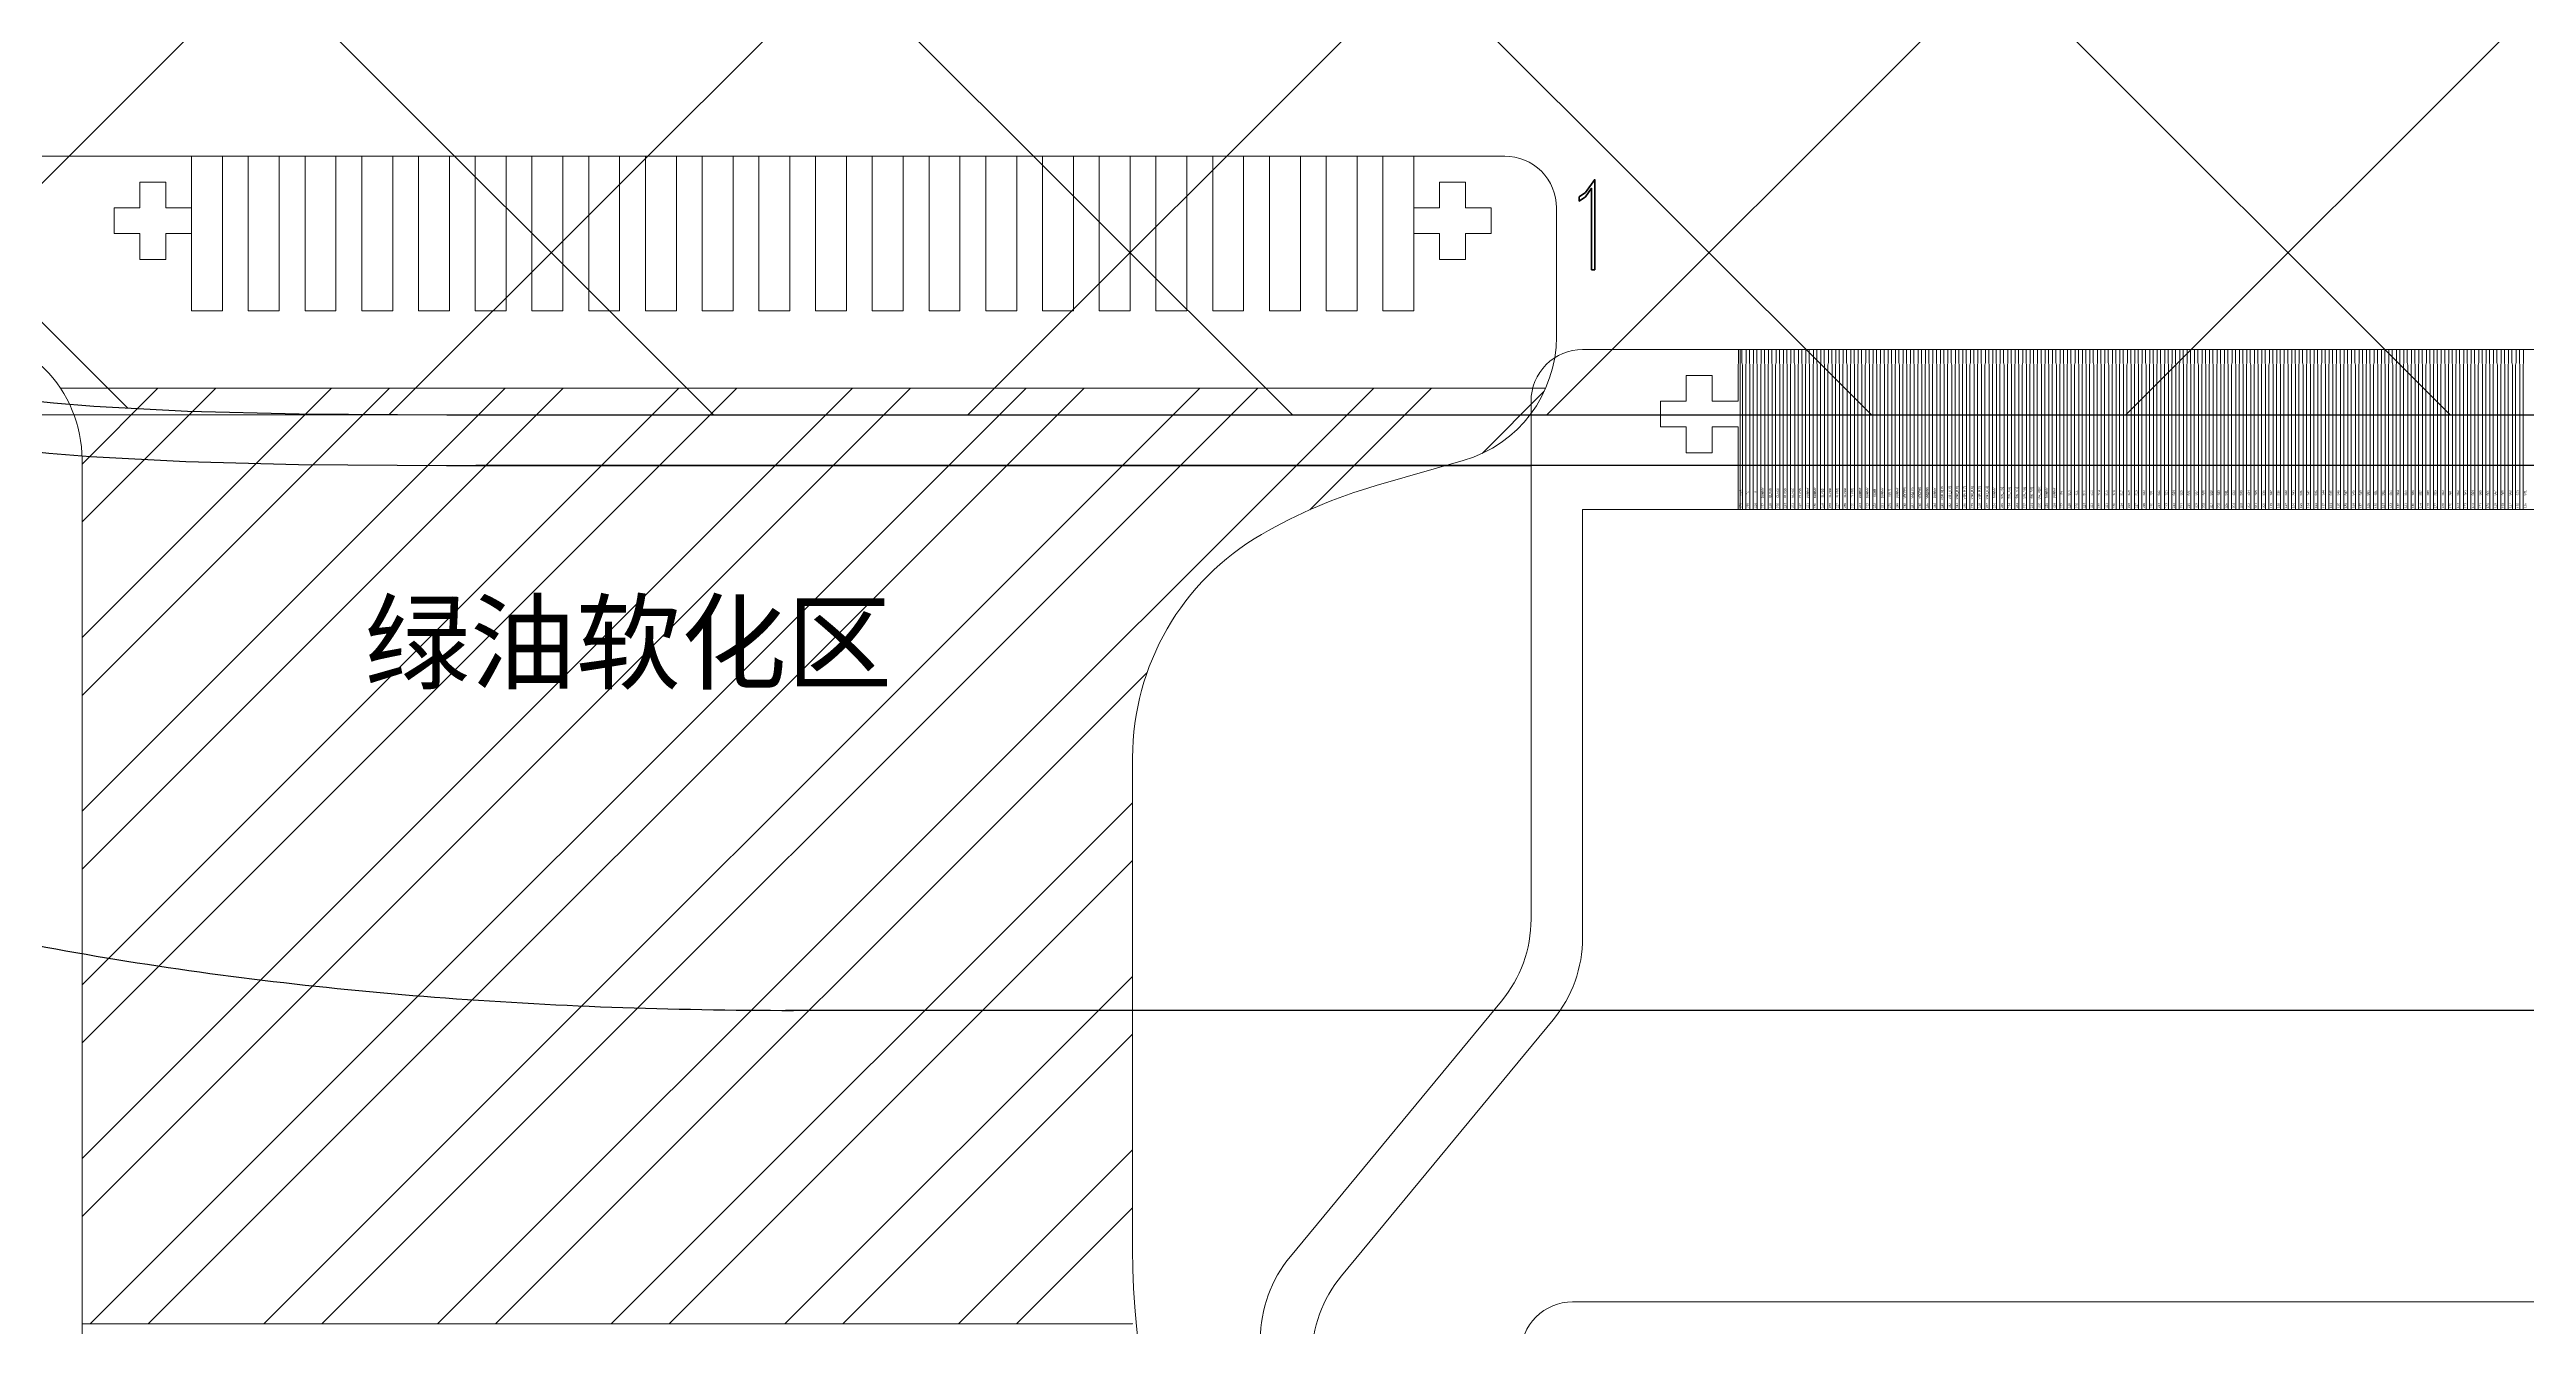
# Model space of a CAD drawing. Header units: millimetres. Extents: x 2674 to 3449, y -296 to 185.
# Drawn here: x 3330.72 to 3340.33, y -167.92 to -162.96 of the extents above; entities that cross this region are included whole.
import ezdxf
from ezdxf.enums import TextEntityAlignment as Align

# ---------------------------------------------------------------- set-up
doc = ezdxf.new("R2010")
doc.units = ezdxf.units.MM
doc.layers.get('0').update_dxf_attribs({"lineweight": 5})
doc.layers.get('Defpoints').update_dxf_attribs({"lineweight": 5})
for name, color, linetype, lineweight in [('COF', 4, 'Continuous', 5), ('DIM', 3, 'Continuous', 5), ('ITO', 2, 'Continuous', 5), ('TAPE', 90, 'Continuous', 5), ('TAPE-Foam', 32, 'Continuous', 5), ('TFPC', 50, 'Continuous', 5), ('图框', 7, 'Continuous', 5)]:
    doc.layers.add(name, color=color, linetype=linetype, lineweight=lineweight)
doc.layers.add('L52', color=5, linetype='Continuous')
doc.layers.add('lens', color=6, linetype='Continuous')
doc.styles.add('MBC_Arial_Font', font='arial.ttf')
doc.styles.add('RD', font='ROMAND.shx', dxfattribs={"width": 0.8})
doc.styles.add('汉字', font='SimSun.ttf')
doc.dimstyles.new('DIM', dxfattribs={"dimtxt": 0.8, "dimasz": 0.8, "dimexe": 0, "dimexo": 0.5, "dimgap": 0.11, "dimtad": 0, "dimzin": 1, "dimdsep": 46, "dimtxsty": 'RD', "dimcen": 0, "dimclrd": 256, "dimclre": 256, "dimclrt": 256, "dimadec": 0, "dimazin": 0, "dimtm": 1e-09, "dimtfac": 1, "dimtofl": 0, "dimtmove": 0, "dimatfit": 3, "dimfxl": 1, "dimlwe": -1, "dimarcsym": 0})

# ---------------------------------------------------------------- blocks, each defined once
blk = doc.blocks.new('*D262')
at = {"layer": 'Defpoints', "color": 0, "lineweight": 5, "transparency": 16777216}
for p in [(3338.4083, -126.7867), (3316.3541, -164.3807), (3337.4991, -164.3807)]:
    blk.add_point(p, dxfattribs=at)
at = {"layer": 'DIM', "lineweight": 5, "transparency": 16777216}
for p, q in [((3337.9083, -126.7867), (3316.3541, -126.7867)), ((3316.3541, -127.5867), (3316.3541, -139.1423)), ((3316.3541, -163.5807), (3316.3541, -152.0251)), ((3336.9991, -164.3807), (3316.3541, -164.3807))]:
    blk.add_line(p, q, dxfattribs=at)
for points in [[(3316.2208, -127.5867), (3316.4875, -127.5867), (3316.3541, -126.7867)], [(3316.2208, -163.5807), (3316.4875, -163.5807), (3316.3541, -164.3807)]]:
    blk.add_solid(points, dxfattribs=at)
at = {"layer": 'DIM', "lineweight": 5, "transparency": 16777216, "insert": (3316.3541, -145.5837), "char_height": 1.2, "attachment_point": 5, "rotation": 90, "style": 'RD'}
blk.add_mtext('37.59±0.3(Foam)', dxfattribs=at)
blk = doc.blocks.new('R178MQM-001-PNL-V01-C')
at = {"layer": 'L52', "color": 7}
blk.add_line((1285.8463, -157.239), (1268.2423, -157.239), dxfattribs=at)
blk.add_lwpolyline([(1263.0408, -155.6033), (1263.2048, -155.7765), (1263.378, -155.9406), (1263.5608, -156.0956), (1263.7529, -156.2414), (1263.9537, -156.3774), (1264.163, -156.5033), (1264.2013, -156.5247), (1264.4199, -156.6382), (1264.6486, -156.7423), (1264.8874, -156.8366), (1265.1363, -156.9208), (1265.3954, -156.9947), (1265.3968, -156.9951), (1265.6661, -157.0584), (1265.9522, -157.1123), (1266.2576, -157.1567), (1266.5854, -157.1913), (1266.7479, -157.2041), (1267.1165, -157.224), (1267.5539, -157.2354), (1268.1286, -157.239), (1268.2423, -157.239), (1272.3338, -157.239)], dxfattribs=at)
blk = doc.blocks.new('R178MQM-001-Foam-V01-C')
at = {"layer": 'TAPE-Foam', "lineweight": 5}
h = blk.add_hatch(dxfattribs=at)
h.set_pattern_fill('ANSI37', color=256, scale=0.5)
h.set_pattern_definition([(45, (-41.6663, 2.3823), (-1.122532, 1.122532), []), (135, (-41.6663, 2.3823), (-1.122532, -1.122532), [])])
h.paths.add_polyline_path([(2157.8789, -110.9013), (2157.8789, -110.7882), (2157.8753, -110.2161), (2157.864, -109.7835), (2157.8444, -109.4201), (2157.832, -109.2627), (2157.7981, -108.9415), (2157.7548, -108.6441), (2157.7025, -108.3665), (2157.6412, -108.1054), (2157.5697, -107.8548), (2157.4886, -107.6152), (2157.398, -107.3858), (2157.2982, -107.1664), (2157.1885, -106.9552), (2157.1701, -106.9224), (2157.0487, -106.7204), (2156.9187, -106.5284), (2156.7795, -106.3451), (2156.6315, -106.1705), (2156.475, -106.0052), (2156.3097, -105.8487), (2156.1352, -105.7007), (2155.9518, -105.5615), (2155.7598, -105.4316), (2155.5579, -105.3101), (2155.525, -105.2917), (2155.3138, -105.182), (2155.0945, -105.0822), (2154.865, -104.9916), (2154.6254, -104.9105), (2154.3748, -104.839), (2154.1137, -104.7777), (2153.8361, -104.7254), (2153.5387, -104.6821), (2153.2175, -104.6482), (2153.0601, -104.6358), (2152.6967, -104.6162), (2152.2641, -104.6049), (2151.692, -104.6013), (2151.5789, -104.6013), (2133.9749, -104.6013), (2133.8619, -104.6013), (2133.2898, -104.6049), (2132.8572, -104.6162), (2132.4937, -104.6358), (2132.3364, -104.6482), (2132.0152, -104.6821), (2131.7178, -104.7254), (2131.4402, -104.7777), (2131.1791, -104.839), (2130.9285, -104.9105), (2130.6889, -104.9916), (2130.4594, -105.0822), (2130.2401, -105.182), (2130.0288, -105.2917), (2129.996, -105.3101), (2129.7941, -105.4316), (2129.6021, -105.5615), (2129.4187, -105.7007), (2129.2442, -105.8487), (2129.0789, -106.0052), (2128.9224, -106.1705), (2128.7744, -106.3451), (2128.6352, -106.5284), (2128.5052, -106.7204), (2128.3837, -106.9224), (2128.3654, -106.9552), (2128.2557, -107.1664), (2128.1559, -107.3858), (2128.0653, -107.6152), (2127.9842, -107.8548), (2127.9127, -108.1054), (2127.8514, -108.3665), (2127.799, -108.6441), (2127.7558, -108.9415), (2127.7218, -109.2627), (2127.7095, -109.4201), (2127.6899, -109.7835), (2127.6786, -110.2161), (2127.675, -110.7882), (2127.6749, -110.9013), (2127.6749, -135.8953), (2127.675, -136.0083), (2127.6786, -136.5805), (2127.6899, -137.013), (2127.7095, -137.3765), (2127.7218, -137.5338), (2127.7558, -137.855), (2127.799, -138.1524), (2127.8514, -138.4301), (2127.9127, -138.6911), (2127.9842, -138.9417), (2128.0653, -139.1814), (2128.1559, -139.4108), (2128.2557, -139.6301), (2128.3654, -139.8414), (2128.3837, -139.8742), (2128.5052, -140.0762), (2128.6352, -140.2681), (2128.7744, -140.4515), (2128.9224, -140.626), (2129.0789, -140.7913), (2129.2442, -140.9478), (2129.4187, -141.0958), (2129.6021, -141.235), (2129.7941, -141.365), (2129.996, -141.4865), (2130.0288, -141.5048), (2130.2401, -141.6145), (2130.4594, -141.7143), (2130.6889, -141.805), (2130.9285, -141.8861), (2131.1791, -141.9575), (2131.4402, -142.0189), (2131.7178, -142.0712), (2132.0152, -142.1144), (2132.3364, -142.1484), (2132.4937, -142.1607), (2132.8572, -142.1803), (2133.2898, -142.1916), (2133.8619, -142.1952), (2133.9749, -142.1953), (2138.0664, -142.1953), (2151.692, -142.1952), (2152.2641, -142.1916), (2152.6967, -142.1803), (2153.0601, -142.1607), (2153.2175, -142.1484), (2153.5387, -142.1144), (2153.8361, -142.0712), (2154.1137, -142.0189), (2154.3748, -141.9575), (2154.6254, -141.8861), (2154.865, -141.805), (2155.0945, -141.7143), (2155.3138, -141.6145), (2155.525, -141.5048), (2155.5579, -141.4865), (2155.7598, -141.365), (2155.9518, -141.235), (2156.1352, -141.0958), (2156.3097, -140.9478), (2156.475, -140.7913), (2156.6315, -140.626), (2156.7795, -140.4515), (2156.9187, -140.2681), (2157.0487, -140.0762), (2157.1701, -139.8742), (2157.1885, -139.8414), (2157.2982, -139.6301), (2157.398, -139.4108), (2157.4886, -139.1814), (2157.5697, -138.9417), (2157.6412, -138.6911), (2157.7025, -138.4301), (2157.7548, -138.1524), (2157.7981, -137.855), (2157.832, -137.5338), (2157.8444, -137.3765), (2157.864, -137.013), (2157.8753, -136.5805), (2157.8789, -136.0083), (2157.8789, -135.8952)])
at = {"layer": 'L52', "color": 0}
blk.add_lwpolyline([(2132.0152, -142.1144), (2132.3364, -142.1484), (2132.4937, -142.1607), (2132.8572, -142.1803), (2133.2898, -142.1916), (2133.8619, -142.1952), (2133.9749, -142.1953), (2138.0664, -142.1953), (2151.692, -142.1952), (2152.2641, -142.1916), (2151.692, -142.1952), (2152.2641, -142.1916), (2152.6967, -142.1803), (2153.0601, -142.1607), (2153.2175, -142.1484)], dxfattribs=at)
blk = doc.blocks.new('R178MQM-CO5300-COF-V01-C')
at = {"layer": 'COF'}
blk.add_lwpolyline([(1566.8033, -159.3671), (1565.9849, -160.3576, 0.175975), (1565.8684, -160.6785), (1565.8684, -165.57, -0.117266), (1565.8149, -165.795), (1565.6194, -166.1827, 0.117266), (1565.5659, -166.4078), (1565.5659, -168.5889, 0.414214), (1565.7659, -168.7889), (1577.4909, -168.7889, 0.414214), (1577.6909, -168.5889), (1577.6909, -166.4077, 0.117288), (1577.6373, -166.1826), (1577.4419, -165.795, -0.117288), (1577.3884, -165.5699), (1577.3884, -160.6785, 0.175975), (1577.2718, -160.3576), (1576.4554, -159.382, -0.175975), (1576.3389, -159.0611), (1576.3389, -157.0389, 0.414214), (1576.1389, -156.8389), (1567.1179, -156.8389, 0.414214), (1566.9179, -157.0389), (1566.9179, -159.0486, -0.174367)], format="xyb", close=True, dxfattribs=at)
at = {"layer": 'COF', "color": 2}
for points in [[(1567.7229, -156.8389), (1567.7229, -156.8889), (1567.7214, -156.8989), (1567.7214, -157.0389), (1567.6199, -157.0389), (1567.6199, -156.9389), (1567.5199, -156.9389), (1567.5199, -157.0389), (1567.4199, -157.0389), (1567.4199, -157.1389), (1567.5199, -157.1389), (1567.5199, -157.2389), (1567.6199, -157.2389), (1567.6199, -157.1389), (1567.7214, -157.1389), (1567.7214, -157.4589)], [(1567.7294, -156.8389), (1567.7294, -157.4589)], [(1567.7374, -157.4589), (1567.7374, -156.8989), (1567.7359, -156.8889), (1567.7359, -156.8389)], [(1567.7519, -156.8389), (1567.7519, -156.8889), (1567.7504, -156.8989), (1567.7504, -157.4589)], [(1567.7664, -157.4589), (1567.7664, -156.8989), (1567.7649, -156.8889), (1567.7649, -156.8389)], [(1567.7809, -156.8389), (1567.7809, -156.8889), (1567.7794, -156.8989), (1567.7794, -157.4589)], [(1567.7954, -157.4589), (1567.7954, -156.8989), (1567.7939, -156.8889), (1567.7939, -156.8389)], [(1567.8099, -156.8389), (1567.8099, -156.8889), (1567.8084, -156.8989), (1567.8084, -157.4589)], [(1567.8244, -157.4589), (1567.8244, -156.8989), (1567.8229, -156.8889), (1567.8229, -156.8389)], [(1567.8374, -157.4589), (1567.8374, -156.8989), (1567.8389, -156.8889), (1567.8389, -156.8389)], [(1567.8519, -156.8389), (1567.8519, -156.8889), (1567.8534, -156.8989), (1567.8534, -157.4589)], [(1567.8664, -157.4589), (1567.8664, -156.8989), (1567.8679, -156.8889), (1567.8679, -156.8389)], [(1567.8809, -156.8389), (1567.8809, -156.8889), (1567.8824, -156.8989), (1567.8824, -157.4589)], [(1567.8954, -157.4589), (1567.8954, -156.8989), (1567.8969, -156.8889), (1567.8969, -156.8389)], [(1567.9099, -156.8389), (1567.9099, -156.8889), (1567.9114, -156.8989), (1567.9114, -157.4589)], [(1567.9244, -157.4589), (1567.9244, -156.8989), (1567.9259, -156.8889), (1567.9259, -156.8389)], [(1567.9389, -156.8389), (1567.9389, -156.8889), (1567.9404, -156.8989), (1567.9404, -157.4589)], [(1567.9534, -157.4589), (1567.9534, -156.8989), (1567.9549, -156.8889), (1567.9549, -156.8389)], [(1567.9679, -156.8389), (1567.9679, -156.8889), (1567.9694, -156.8989), (1567.9694, -157.4589)], [(1567.9838, -156.8389), (1567.9838, -156.8889), (1567.9823, -156.8989), (1567.9823, -157.4589)], [(1567.9983, -157.4589), (1567.9983, -156.8989), (1567.9968, -156.8889), (1567.9968, -156.8389)], [(1568.0128, -156.8389), (1568.0128, -156.8889), (1568.0113, -156.8989), (1568.0113, -157.4589)], [(1568.0273, -157.4589), (1568.0273, -156.8989), (1568.0258, -156.8889), (1568.0258, -156.8389)], [(1568.0403, -157.4589), (1568.0403, -156.8989), (1568.0418, -156.8889), (1568.0418, -156.8389)], [(1568.0548, -156.8389), (1568.0548, -156.8889), (1568.0563, -156.8989), (1568.0563, -157.4589)], [(1568.0693, -157.4589), (1568.0693, -156.8989), (1568.0708, -156.8889), (1568.0708, -156.8389)], [(1568.0838, -156.8389), (1568.0838, -156.8889), (1568.0853, -156.8989), (1568.0853, -157.4589)], [(1568.0983, -157.4589), (1568.0983, -156.8989), (1568.0998, -156.8889), (1568.0998, -156.8389)], [(1568.1128, -156.8389), (1568.1128, -156.8889), (1568.1143, -156.8989), (1568.1143, -157.4589)], [(1568.1273, -157.4589), (1568.1273, -156.8989), (1568.1288, -156.8889), (1568.1288, -156.8389)], [(1568.1418, -156.8389), (1568.1418, -156.8889), (1568.1433, -156.8989), (1568.1433, -157.4589)], [(1568.1563, -157.4589), (1568.1563, -156.8989), (1568.1578, -156.8889), (1568.1578, -156.8389)], [(1568.1708, -156.8389), (1568.1708, -156.8889), (1568.1723, -156.8989), (1568.1723, -157.4589)], [(1568.1868, -156.8389), (1568.1868, -156.8889), (1568.1853, -156.8989), (1568.1853, -157.4589)], [(1568.2013, -157.4589), (1568.2013, -156.8989), (1568.1998, -156.8889), (1568.1998, -156.8389)], [(1568.2157, -156.8389), (1568.2157, -156.8889), (1568.2142, -156.8989), (1568.2142, -157.4589)], [(1568.2302, -157.4589), (1568.2302, -156.8989), (1568.2287, -156.8889), (1568.2287, -156.8389)], [(1568.2432, -157.4589), (1568.2432, -156.8989), (1568.2447, -156.8889), (1568.2447, -156.8389)], [(1568.2577, -156.8389), (1568.2577, -156.8889), (1568.2592, -156.8989), (1568.2592, -157.4589)], [(1568.2737, -156.8389), (1568.2737, -156.8889), (1568.2722, -156.8989), (1568.2722, -157.4589)], [(1568.2882, -157.4589), (1568.2882, -156.8989), (1568.2867, -156.8889), (1568.2867, -156.8389)], [(1568.3027, -156.8389), (1568.3027, -156.8889), (1568.3012, -156.8989), (1568.3012, -157.4589)], [(1568.3172, -157.4589), (1568.3172, -156.8989), (1568.3157, -156.8889), (1568.3157, -156.8389)], [(1568.3317, -156.8389), (1568.3317, -156.8889), (1568.3302, -156.8989), (1568.3302, -157.4589)], [(1568.3462, -157.4589), (1568.3462, -156.8989), (1568.3447, -156.8889), (1568.3447, -156.8389)], [(1568.3592, -157.4589), (1568.3592, -156.8989), (1568.3607, -156.8889), (1568.3607, -156.8389)], [(1568.3737, -156.8389), (1568.3737, -156.8889), (1568.3752, -156.8989), (1568.3752, -157.4589)], [(1568.3882, -157.4589), (1568.3882, -156.8989), (1568.3897, -156.8889), (1568.3897, -156.8389)], [(1568.4027, -156.8389), (1568.4027, -156.8889), (1568.4042, -156.8989), (1568.4042, -157.4589)], [(1568.4187, -156.8389), (1568.4187, -156.8889), (1568.4172, -156.8989), (1568.4172, -157.4589)], [(1568.4332, -157.4589), (1568.4332, -156.8989), (1568.4317, -156.8889), (1568.4317, -156.8389)], [(1568.4477, -156.8389), (1568.4477, -156.8889), (1568.4462, -156.8989), (1568.4462, -157.4589)], [(1568.4622, -157.4589), (1568.4622, -156.8989), (1568.4607, -156.8889), (1568.4607, -156.8389)], [(1568.4766, -156.8389), (1568.4766, -156.8889), (1568.4751, -156.8989), (1568.4751, -157.4589)], [(1568.4911, -157.4589), (1568.4911, -156.8989), (1568.4896, -156.8889), (1568.4896, -156.8389)], [(1568.5056, -156.8389), (1568.5056, -156.8889), (1568.5041, -156.8989), (1568.5041, -157.4589)], [(1568.5201, -157.4589), (1568.5201, -156.8989), (1568.5186, -156.8889), (1568.5186, -156.8389)], [(1568.5346, -156.8389), (1568.5346, -156.8889), (1568.5331, -156.8989), (1568.5331, -157.4589)], [(1568.5491, -157.4589), (1568.5491, -156.8989), (1568.5476, -156.8889), (1568.5476, -156.8389)], [(1568.5636, -156.8389), (1568.5636, -156.8889), (1568.5621, -156.8989), (1568.5621, -157.4589)], [(1568.5781, -157.4589), (1568.5781, -156.8989), (1568.5766, -156.8889), (1568.5766, -156.8389)], [(1568.5926, -156.8389), (1568.5926, -156.8889), (1568.5911, -156.8989), (1568.5911, -157.4589)], [(1568.6071, -157.4589), (1568.6071, -156.8989), (1568.6056, -156.8889), (1568.6056, -156.8389)], [(1568.6216, -156.8389), (1568.6216, -156.8889), (1568.6201, -156.8989), (1568.6201, -157.4589)], [(1568.6361, -157.4589), (1568.6361, -156.8989), (1568.6346, -156.8889), (1568.6346, -156.8389)], [(1568.6506, -156.8389), (1568.6506, -156.8889), (1568.6491, -156.8989), (1568.6491, -157.4589)], [(1568.6651, -157.4589), (1568.6651, -156.8989), (1568.6636, -156.8889), (1568.6636, -156.8389)], [(1568.6796, -156.8389), (1568.6796, -156.8889), (1568.6781, -156.8989), (1568.6781, -157.4589)], [(1568.6941, -157.4589), (1568.6941, -156.8989), (1568.6926, -156.8889), (1568.6926, -156.8389)], [(1568.7086, -156.8389), (1568.7086, -156.8889), (1568.7071, -156.8989), (1568.7071, -157.4589)], [(1568.7231, -157.4589), (1568.7231, -156.8989), (1568.7216, -156.8889), (1568.7216, -156.8389)], [(1568.7375, -156.8389), (1568.7375, -156.8889), (1568.736, -156.8989), (1568.736, -157.4589)], [(1568.752, -157.4589), (1568.752, -156.8989), (1568.7505, -156.8889), (1568.7505, -156.8389)], [(1568.7665, -156.8389), (1568.7665, -156.8889), (1568.765, -156.8989), (1568.765, -157.4589)], [(1568.781, -157.4589), (1568.781, -156.8989), (1568.7795, -156.8889), (1568.7795, -156.8389)], [(1568.7955, -156.8389), (1568.7955, -156.8889), (1568.794, -156.8989), (1568.794, -157.4589)], [(1568.81, -157.4589), (1568.81, -156.8989), (1568.8085, -156.8889), (1568.8085, -156.8389)], [(1568.8245, -156.8389), (1568.8245, -156.8889), (1568.823, -156.8989), (1568.823, -157.4589)], [(1568.839, -157.4589), (1568.839, -156.8989), (1568.8375, -156.8889), (1568.8375, -156.8389)], [(1568.8535, -156.8389), (1568.8535, -156.8889), (1568.852, -156.8989), (1568.852, -157.4589)], [(1568.868, -157.4589), (1568.868, -156.8989), (1568.8665, -156.8889), (1568.8665, -156.8389)], [(1568.8825, -156.8389), (1568.8825, -156.8889), (1568.881, -156.8989), (1568.881, -157.4589)], [(1568.897, -157.4589), (1568.897, -156.8989), (1568.8955, -156.8889), (1568.8955, -156.8389)], [(1568.9115, -156.8389), (1568.9115, -156.8889), (1568.91, -156.8989), (1568.91, -157.4589)], [(1568.926, -157.4589), (1568.926, -156.8989), (1568.9245, -156.8889), (1568.9245, -156.8389)], [(1568.9405, -156.8389), (1568.9405, -156.8889), (1568.939, -156.8989), (1568.939, -157.4589)], [(1568.955, -157.4589), (1568.955, -156.8989), (1568.9535, -156.8889), (1568.9535, -156.8389)], [(1568.9694, -156.8389), (1568.9694, -156.8889), (1568.9679, -156.8989), (1568.9679, -157.4589)], [(1568.9839, -157.4589), (1568.9839, -156.8989), (1568.9824, -156.8889), (1568.9824, -156.8389)], [(1568.9984, -156.8389), (1568.9984, -156.8889), (1568.9969, -156.8989), (1568.9969, -157.4589)], [(1569.0129, -157.4589), (1569.0129, -156.8989), (1569.0114, -156.8889), (1569.0114, -156.8389)], [(1569.0274, -156.8389), (1569.0274, -156.8889), (1569.0259, -156.8989), (1569.0259, -157.4589)], [(1569.0419, -157.4589), (1569.0419, -156.8989), (1569.0404, -156.8889), (1569.0404, -156.8389)], [(1569.0564, -156.8389), (1569.0564, -156.8889), (1569.0549, -156.8989), (1569.0549, -157.4589)], [(1569.0709, -157.4589), (1569.0709, -156.8989), (1569.0694, -156.8889), (1569.0694, -156.8389)], [(1569.0854, -156.8389), (1569.0854, -156.8889), (1569.0839, -156.8989), (1569.0839, -157.4589)], [(1569.0999, -157.4589), (1569.0999, -156.8989), (1569.0984, -156.8889), (1569.0984, -156.8389)], [(1569.1144, -156.8389), (1569.1144, -156.8889), (1569.1129, -156.8989), (1569.1129, -157.4589)], [(1569.1289, -157.4589), (1569.1289, -156.8989), (1569.1274, -156.8889), (1569.1274, -156.8389)], [(1569.1434, -156.8389), (1569.1434, -156.8889), (1569.1419, -156.8989), (1569.1419, -157.4589)], [(1569.1579, -157.4589), (1569.1579, -156.8989), (1569.1564, -156.8889), (1569.1564, -156.8389)], [(1569.1724, -156.8389), (1569.1724, -156.8889), (1569.1709, -156.8989), (1569.1709, -157.4589)], [(1569.1869, -157.4589), (1569.1869, -156.8989), (1569.1854, -156.8889), (1569.1854, -156.8389)], [(1569.2014, -156.8389), (1569.2014, -156.8889), (1569.1999, -156.8989), (1569.1999, -157.4589)], [(1569.2159, -157.4589), (1569.2159, -156.8989), (1569.2144, -156.8889), (1569.2144, -156.8389)], [(1569.2303, -156.8389), (1569.2303, -156.8889), (1569.2288, -156.8989), (1569.2288, -157.4589)], [(1569.2448, -157.4589), (1569.2448, -156.8989), (1569.2433, -156.8889), (1569.2433, -156.8389)], [(1569.2593, -156.8389), (1569.2593, -156.8889), (1569.2578, -156.8989), (1569.2578, -157.4589)], [(1569.2738, -157.4589), (1569.2738, -156.8989), (1569.2723, -156.8889), (1569.2723, -156.8389)], [(1569.2883, -156.8389), (1569.2883, -156.8889), (1569.2868, -156.8989), (1569.2868, -157.4589)], [(1569.3028, -157.4589), (1569.3028, -156.8989), (1569.3013, -156.8889), (1569.3013, -156.8389)], [(1569.3173, -156.8389), (1569.3173, -156.8889), (1569.3158, -156.8989), (1569.3158, -157.4589)], [(1569.3318, -157.4589), (1569.3318, -156.8989), (1569.3303, -156.8889), (1569.3303, -156.8389)], [(1569.3463, -156.8389), (1569.3463, -156.8889), (1569.3448, -156.8989), (1569.3448, -157.4589)], [(1569.3608, -157.4589), (1569.3608, -156.8989), (1569.3593, -156.8889), (1569.3593, -156.8389)], [(1569.3753, -156.8389), (1569.3753, -156.8889), (1569.3738, -156.8989), (1569.3738, -157.4589)], [(1569.3898, -157.4589), (1569.3898, -156.8989), (1569.3883, -156.8889), (1569.3883, -156.8389)], [(1569.4043, -156.8389), (1569.4043, -156.8889), (1569.4028, -156.8989), (1569.4028, -157.4589)], [(1569.4188, -157.4589), (1569.4188, -156.8989), (1569.4173, -156.8889), (1569.4173, -156.8389)], [(1569.4333, -156.8389), (1569.4333, -156.8889), (1569.4318, -156.8989), (1569.4318, -157.4589)], [(1569.4478, -157.4589), (1569.4478, -156.8989), (1569.4463, -156.8889), (1569.4463, -156.8389)], [(1569.4622, -156.8389), (1569.4622, -156.8889), (1569.4607, -156.8989), (1569.4607, -157.4589)], [(1569.4767, -157.4589), (1569.4767, -156.8989), (1569.4752, -156.8889), (1569.4752, -156.8389)], [(1569.4912, -156.8389), (1569.4912, -156.8889), (1569.4897, -156.8989), (1569.4897, -157.4589)], [(1569.5057, -157.4589), (1569.5057, -156.8989), (1569.5042, -156.8889), (1569.5042, -156.8389)], [(1569.5202, -156.8389), (1569.5202, -156.8889), (1569.5187, -156.8989), (1569.5187, -157.4589)], [(1569.5347, -157.4589), (1569.5347, -156.8989), (1569.5332, -156.8889), (1569.5332, -156.8389)], [(1569.5492, -156.8389), (1569.5492, -156.8889), (1569.5477, -156.8989), (1569.5477, -157.4589)], [(1569.5637, -157.4589), (1569.5637, -156.8989), (1569.5622, -156.8889), (1569.5622, -156.8389)], [(1569.5782, -156.8389), (1569.5782, -156.8889), (1569.5767, -156.8989), (1569.5767, -157.4589)], [(1569.5927, -157.4589), (1569.5927, -156.8989), (1569.5912, -156.8889), (1569.5912, -156.8389)], [(1569.6072, -156.8389), (1569.6072, -156.8889), (1569.6057, -156.8989), (1569.6057, -157.4589)], [(1569.6217, -157.4589), (1569.6217, -156.8989), (1569.6202, -156.8889), (1569.6202, -156.8389)], [(1569.6362, -156.8389), (1569.6362, -156.8889), (1569.6347, -156.8989), (1569.6347, -157.4589)], [(1569.6507, -157.4589), (1569.6507, -156.8989), (1569.6492, -156.8889), (1569.6492, -156.8389)], [(1569.6652, -156.8389), (1569.6652, -156.8889), (1569.6637, -156.8989), (1569.6637, -157.4589)], [(1569.6797, -157.4589), (1569.6797, -156.8989), (1569.6782, -156.8889), (1569.6782, -156.8389)], [(1569.6942, -156.8389), (1569.6942, -156.8889), (1569.6927, -156.8989), (1569.6927, -157.4589)], [(1569.7087, -157.4589), (1569.7087, -156.8989), (1569.7072, -156.8889), (1569.7072, -156.8389)], [(1569.7231, -156.8389), (1569.7231, -156.8889), (1569.7216, -156.8989), (1569.7216, -157.4589)], [(1569.7376, -157.4589), (1569.7376, -156.8989), (1569.7361, -156.8889), (1569.7361, -156.8389)], [(1569.7521, -156.8389), (1569.7521, -156.8889), (1569.7506, -156.8989), (1569.7506, -157.4589)], [(1569.7666, -157.4589), (1569.7666, -156.8989), (1569.7651, -156.8889), (1569.7651, -156.8389)], [(1569.7811, -156.8389), (1569.7811, -156.8889), (1569.7796, -156.8989), (1569.7796, -157.4589)], [(1569.7956, -157.4589), (1569.7956, -156.8989), (1569.7941, -156.8889), (1569.7941, -156.8389)], [(1569.8086, -157.4589), (1569.8086, -156.8989), (1569.8101, -156.8889), (1569.8101, -156.8389)], [(1569.8231, -156.8389), (1569.8231, -156.8889), (1569.8246, -156.8989), (1569.8246, -157.4589)], [(1569.8391, -156.8389), (1569.8391, -156.8889), (1569.8376, -156.8989), (1569.8376, -157.4589)], [(1569.8536, -157.4589), (1569.8536, -156.8989), (1569.8521, -156.8889), (1569.8521, -156.8389)], [(1569.8681, -156.8389), (1569.8681, -156.8889), (1569.8666, -156.8989), (1569.8666, -157.4589)], [(1569.8826, -157.4589), (1569.8826, -156.8989), (1569.8811, -156.8889), (1569.8811, -156.8389)], [(1569.8971, -156.8389), (1569.8971, -156.8889), (1569.8956, -156.8989), (1569.8956, -157.4589)], [(1569.9116, -157.4589), (1569.9116, -156.8989), (1569.9101, -156.8889), (1569.9101, -156.8389)], [(1569.9261, -156.8389), (1569.9261, -156.8889), (1569.9246, -156.8989), (1569.9246, -157.4589)], [(1569.9406, -157.4589), (1569.9406, -156.8989), (1569.9391, -156.8889), (1569.9391, -156.8389)], [(1569.9551, -156.8389), (1569.9551, -156.8889), (1569.9536, -156.8989), (1569.9536, -157.4589)], [(1569.9696, -157.4589), (1569.9696, -156.8989), (1569.9681, -156.8889), (1569.9681, -156.8389)], [(1569.9825, -157.4589), (1569.9825, -156.8989), (1569.984, -156.8889), (1569.984, -156.8389)], [(1569.997, -156.8389), (1569.997, -156.8889), (1569.9985, -156.8989), (1569.9985, -157.4589)], [(1570.013, -156.8389), (1570.013, -156.8889), (1570.0115, -156.8989), (1570.0115, -157.4589)], [(1570.0275, -157.4589), (1570.0275, -156.8989), (1570.026, -156.8889), (1570.026, -156.8389)], [(1570.042, -156.8389), (1570.042, -156.8889), (1570.0405, -156.8989), (1570.0405, -157.4589)], [(1570.0565, -157.4589), (1570.0565, -156.8989), (1570.055, -156.8889), (1570.055, -156.8389)], [(1570.071, -156.8389), (1570.071, -156.8889), (1570.0695, -156.8989), (1570.0695, -157.4589)], [(1570.0855, -157.4589), (1570.0855, -156.8989), (1570.084, -156.8889), (1570.084, -156.8389)], [(1570.1, -156.8389), (1570.1, -156.8889), (1570.0985, -156.8989), (1570.0985, -157.4589)], [(1570.1145, -157.4589), (1570.1145, -156.8989), (1570.113, -156.8889), (1570.113, -156.8389)], [(1570.129, -156.8389), (1570.129, -156.8889), (1570.1275, -156.8989), (1570.1275, -157.4589)], [(1570.1435, -157.4589), (1570.1435, -156.8989), (1570.142, -156.8889), (1570.142, -156.8389)], [(1570.158, -156.8389), (1570.158, -156.8889), (1570.1565, -156.8989), (1570.1565, -157.4589)], [(1570.1725, -157.4589), (1570.1725, -156.8989), (1570.171, -156.8889), (1570.171, -156.8389)], [(1570.187, -156.8389), (1570.187, -156.8889), (1570.1855, -156.8989), (1570.1855, -157.4589)], [(1570.2015, -157.4589), (1570.2015, -156.8989), (1570.2, -156.8889), (1570.2, -156.8389)], [(1570.2144, -157.4589), (1570.2144, -156.8989), (1570.2159, -156.8889), (1570.2159, -156.8389)], [(1570.2289, -156.8389), (1570.2289, -156.8889), (1570.2304, -156.8989), (1570.2304, -157.4589)], [(1570.2449, -156.8389), (1570.2449, -156.8889), (1570.2434, -156.8989), (1570.2434, -157.4589)], [(1570.2594, -157.4589), (1570.2594, -156.8989), (1570.2579, -156.8889), (1570.2579, -156.8389)], [(1570.2739, -156.8389), (1570.2739, -156.8889), (1570.2724, -156.8989), (1570.2724, -157.4589)], [(1570.2884, -157.4589), (1570.2884, -156.8989), (1570.2869, -156.8889), (1570.2869, -156.8389)], [(1570.3029, -156.8389), (1570.3029, -156.8889), (1570.3014, -156.8989), (1570.3014, -157.4589)], [(1570.3174, -157.4589), (1570.3174, -156.8989), (1570.3159, -156.8889), (1570.3159, -156.8389)], [(1570.3319, -156.8389), (1570.3319, -156.8889), (1570.3304, -156.8989), (1570.3304, -157.4589)], [(1570.3464, -157.4589), (1570.3464, -156.8989), (1570.3449, -156.8889), (1570.3449, -156.8389)], [(1570.3609, -156.8389), (1570.3609, -156.8889), (1570.3594, -156.8989), (1570.3594, -157.4589)], [(1570.3754, -157.4589), (1570.3754, -156.8989), (1570.3739, -156.8889), (1570.3739, -156.8389)], [(1570.3899, -156.8389), (1570.3899, -156.8889), (1570.3884, -156.8989), (1570.3884, -157.4589)], [(1570.4044, -157.4589), (1570.4044, -156.8989), (1570.4029, -156.8889), (1570.4029, -156.8389)], [(1570.4189, -156.8389), (1570.4189, -156.8889), (1570.4174, -156.8989), (1570.4174, -157.4589)], [(1570.4334, -157.4589), (1570.4334, -156.8989), (1570.4319, -156.8889), (1570.4319, -156.8389)], [(1570.4479, -156.8389), (1570.4479, -156.8889), (1570.4464, -156.8989), (1570.4464, -157.4589)], [(1570.4624, -157.4589), (1570.4624, -156.8989), (1570.4609, -156.8889), (1570.4609, -156.8389)], [(1570.4768, -156.8389), (1570.4768, -156.8889), (1570.4753, -156.8989), (1570.4753, -157.4589)], [(1570.4913, -157.4589), (1570.4913, -156.8989), (1570.4898, -156.8889), (1570.4898, -156.8389)], [(1570.5058, -156.8389), (1570.5058, -156.8889), (1570.5043, -156.8989), (1570.5043, -157.4589)], [(1570.5203, -157.4589), (1570.5203, -156.8989), (1570.5188, -156.8889), (1570.5188, -156.8389)], [(1570.5348, -156.8389), (1570.5348, -156.8889), (1570.5333, -156.8989), (1570.5333, -157.4589)], [(1570.5493, -157.4589), (1570.5493, -156.8989), (1570.5478, -156.8889), (1570.5478, -156.8389)], [(1570.5638, -156.8389), (1570.5638, -156.8889), (1570.5623, -156.8989), (1570.5623, -157.4589)], [(1570.5783, -157.4589), (1570.5783, -156.8989), (1570.5768, -156.8889), (1570.5768, -156.8389)], [(1570.5928, -156.8389), (1570.5928, -156.8889), (1570.5913, -156.8989), (1570.5913, -157.4589)], [(1570.6073, -157.4589), (1570.6073, -156.8989), (1570.6058, -156.8889), (1570.6058, -156.8389)], [(1570.6218, -156.8389), (1570.6218, -156.8889), (1570.6203, -156.8989), (1570.6203, -157.4589)], [(1570.6363, -157.4589), (1570.6363, -156.8989), (1570.6348, -156.8889), (1570.6348, -156.8389)], [(1570.6508, -156.8389), (1570.6508, -156.8889), (1570.6493, -156.8989), (1570.6493, -157.4589)], [(1570.6653, -157.4589), (1570.6653, -156.8989), (1570.6638, -156.8889), (1570.6638, -156.8389)], [(1570.6798, -156.8389), (1570.6798, -156.8889), (1570.6783, -156.8989), (1570.6783, -157.4589)], [(1570.6943, -157.4589), (1570.6943, -156.8989), (1570.6928, -156.8889), (1570.6928, -156.8389)], [(1570.7088, -156.8389), (1570.7088, -156.8889), (1570.7073, -156.8989), (1570.7073, -157.4589)], [(1570.7233, -157.4589), (1570.7233, -156.8989), (1570.7218, -156.8889), (1570.7218, -156.8389)], [(1570.7377, -156.8389), (1570.7377, -156.8889), (1570.7362, -156.8989), (1570.7362, -157.4589)], [(1570.7522, -157.4589), (1570.7522, -156.8989), (1570.7507, -156.8889), (1570.7507, -156.8389)], [(1570.7667, -156.8389), (1570.7667, -156.8889), (1570.7652, -156.8989), (1570.7652, -157.4589)]]:
    blk.add_lwpolyline(points, dxfattribs=at)
at = {"layer": 'COF', "color": 6}
blk.add_lwpolyline([(1565.7659, -166.4554, -0.117266), (1565.8194, -166.2303), (1566.0149, -165.8426, 0.117266), (1566.0684, -165.6175), (1566.0684, -160.7505, -0.174367), (1566.1829, -160.432), (1567.0033, -159.439, 0.174367), (1567.1179, -159.1205), (1567.1179, -157.4589), (1576.1389, -157.4589), (1576.1389, -159.1337, 0.175975), (1576.2554, -159.4546), (1577.0718, -160.4303, -0.175975), (1577.1884, -160.7511), (1577.1884, -165.6175, 0.117288), (1577.2419, -165.8426), (1577.4373, -166.2302, -0.117288), (1577.4909, -166.4553), (1577.4909, -166.5889), (1565.7659, -166.5889)], format="xyb", close=True, dxfattribs=at)
at = {"layer": 'COF', "color": 114, "lineweight": 0}
blk.add_lwpolyline([(1576.1784, -164.6038, 0.414214), (1576.3784, -164.4038), (1576.3784, -160.7338, 0.414214), (1576.1784, -160.5338), (1567.0784, -160.5338, 0.414214), (1566.8784, -160.7338), (1566.8784, -164.4038, 0.414214), (1567.0784, -164.6038)], format="xyb", close=True, dxfattribs=at)
at = {"layer": 'COF', "color": 2, "style": 'MBC_Arial_Font'}
for s, p in [('mark', (1567.7293, -157.3949)), ('T4', (1567.7583, -157.3949)), ('T3', (1567.7873, -157.3949)), ('DUMMY', (1567.8162, -157.3949)), ('ELVSS', (1567.8452, -157.3949)), ('ELVSS', (1567.8742, -157.3949)), ('ELVSS', (1567.9032, -157.3949)), ('ELVSS', (1567.9322, -157.3949)), ('ELVSS', (1567.9612, -157.3949)), ('DUMMY', (1567.9902, -157.3949)), ('DUMMY', (1568.0192, -157.3949)), ('ELVDD', (1568.0482, -157.3949)), ('ELVDD', (1568.0771, -157.3949)), ('ELVDD', (1568.1061, -157.3949)), ('ELVDD', (1568.1351, -157.3949)), ('ELVDD', (1568.1641, -157.3949)), ('DUMMY', (1568.1931, -157.3949)), ('DUMMY', (1568.2221, -157.3949)), ('VGHR', (1568.2511, -157.3949)), ('DUMMY', (1568.2801, -157.3949)), ('VGLR', (1568.309, -157.3949)), ('DUMMY', (1568.338, -157.3949)), ('VREFP5', (1568.367, -157.3949)), ('VREFP5', (1568.396, -157.3949)), ('VREFN5', (1568.425, -157.3949)), ('VREFN5', (1568.454, -157.3949)), ('DUMMY', (1568.483, -157.3949)), ('VSR_R[10]', (1568.512, -157.3949)), ('VSR_R[9]', (1568.541, -157.3949)), ('VSR_R[8]', (1568.5699, -157.3949)), ('VSR_R[7]', (1568.5989, -157.3949)), ('VSR_R[6]', (1568.6279, -157.3949)), ('VSR_R[5]', (1568.6569, -157.3949)), ('VSR_R[4]', (1568.6859, -157.3949)), ('DUMMY', (1568.7149, -157.3949)), ('SW_R[5]', (1568.7439, -157.3949)), ('SW_R[6]', (1568.7729, -157.3949)), ('SW_R[7]', (1568.8019, -157.3949)), ('SW_R[8]', (1568.8308, -157.3949)), ('SW_R[9]', (1568.8598, -157.3949)), ('SW_R[10]', (1568.8888, -157.3949)), ('DUMMY', (1568.9178, -157.3949)), ('DUMMY', (1568.9468, -157.3949)), ('S9', (1568.9758, -157.3949)), ('S10', (1569.0048, -157.3949)), ('S11', (1569.0338, -157.3949)), ('S12', (1569.0627, -157.3949)), ('S13', (1569.0917, -157.3949)), ('S14', (1569.1207, -157.3949)), ('S15', (1569.1497, -157.3949)), ('S16', (1569.1787, -157.3949)), ('S17', (1569.2077, -157.3949)), ('S18', (1569.2367, -157.3949)), ('S19', (1569.2657, -157.3949)), ('S20', (1569.2947, -157.3949)), ('S21', (1569.3236, -157.3949)), ('S22', (1569.3526, -157.3949)), ('S23', (1569.3816, -157.3949)), ('S24', (1569.4106, -157.3949)), ('S25', (1569.4396, -157.3949)), ('S26', (1569.4686, -157.3949)), ('S27', (1569.4976, -157.3949)), ('S28', (1569.5266, -157.3949)), ('S29', (1569.5555, -157.3949)), ('S30', (1569.5845, -157.3949)), ('S31', (1569.6135, -157.3949)), ('S32', (1569.6425, -157.3949)), ('S33', (1569.6715, -157.3949)), ('S34', (1569.7005, -157.3949)), ('S35', (1569.7295, -157.3949)), ('S36', (1569.7585, -157.3949)), ('S37', (1569.7875, -157.3949)), ('S38', (1569.8164, -157.3949)), ('S39', (1569.8454, -157.3949)), ('S40', (1569.8744, -157.3949)), ('S41', (1569.9034, -157.3949)), ('S42', (1569.9324, -157.3949)), ('S43', (1569.9614, -157.3949)), ('S44', (1569.9904, -157.3949)), ('S45', (1570.0194, -157.3949)), ('S46', (1570.0484, -157.3949)), ('S47', (1570.0773, -157.3949)), ('S48', (1570.1063, -157.3949)), ('S49', (1570.1353, -157.3949)), ('S50', (1570.1643, -157.3949)), ('S51', (1570.1933, -157.3949)), ('S52', (1570.2223, -157.3949)), ('S53', (1570.2513, -157.3949)), ('S54', (1570.2803, -157.3949)), ('S55', (1570.3092, -157.3949)), ('S56', (1570.3382, -157.3949)), ('S57', (1570.3672, -157.3949)), ('S58', (1570.3962, -157.3949)), ('S59', (1570.4252, -157.3949)), ('S60', (1570.4542, -157.3949)), ('S61', (1570.4832, -157.3949)), ('S62', (1570.5122, -157.3949)), ('S63', (1570.5412, -157.3949)), ('S64', (1570.5701, -157.3949)), ('S65', (1570.5991, -157.3949)), ('S66', (1570.6281, -157.3949)), ('S67', (1570.6571, -157.3949)), ('S68', (1570.6861, -157.3949)), ('S69', (1570.7151, -157.3949)), ('S70', (1570.7441, -157.3949)), ('S71', (1570.7731, -157.3949))]:
    blk.add_text(s, height=0.008, rotation=90, dxfattribs=at).set_placement(p, align=Align.MIDDLE_CENTER)
for s, p in [('270', (1567.7294, -157.4346)), ('269', (1567.7584, -157.4346)), ('268', (1567.7874, -157.4346)), ('267', (1567.8164, -157.4346)), ('266', (1567.8454, -157.4346)), ('265', (1567.8744, -157.4346)), ('264', (1567.9034, -157.4346)), ('263', (1567.9324, -157.4346)), ('262', (1567.9614, -157.4346)), ('261', (1567.9903, -157.4346)), ('260', (1568.0193, -157.4346)), ('259', (1568.0483, -157.4346)), ('258', (1568.0773, -157.4346)), ('257', (1568.1063, -157.4346)), ('256', (1568.1353, -157.4346)), ('255', (1568.1643, -157.4346)), ('254', (1568.1933, -157.4346)), ('253', (1568.2222, -157.4346)), ('252', (1568.2512, -157.4346)), ('251', (1568.2802, -157.4346)), ('250', (1568.3092, -157.4346)), ('249', (1568.3382, -157.4346)), ('248', (1568.3672, -157.4346)), ('247', (1568.3962, -157.4346)), ('246', (1568.4252, -157.4346)), ('245', (1568.4542, -157.4346)), ('244', (1568.4831, -157.4346)), ('243', (1568.5121, -157.4346)), ('242', (1568.5411, -157.4346)), ('241', (1568.5701, -157.4346)), ('240', (1568.5991, -157.4346)), ('239', (1568.6281, -157.4346)), ('238', (1568.6571, -157.4346)), ('237', (1568.6861, -157.4346)), ('236', (1568.7151, -157.4346)), ('235', (1568.744, -157.4346)), ('234', (1568.773, -157.4346)), ('233', (1568.802, -157.4346)), ('232', (1568.831, -157.4346)), ('231', (1568.86, -157.4346)), ('230', (1568.889, -157.4346)), ('229', (1568.918, -157.4346)), ('228', (1568.947, -157.4346)), ('227', (1568.9759, -157.4346)), ('226', (1569.0049, -157.4346)), ('225', (1569.0339, -157.4346)), ('224', (1569.0629, -157.4346)), ('223', (1569.0919, -157.4346)), ('222', (1569.1209, -157.4346)), ('221', (1569.1499, -157.4346)), ('220', (1569.1789, -157.4346)), ('219', (1569.2079, -157.4346)), ('218', (1569.2368, -157.4346)), ('217', (1569.2658, -157.4346)), ('216', (1569.2948, -157.4346)), ('215', (1569.3238, -157.4346)), ('214', (1569.3528, -157.4346)), ('213', (1569.3818, -157.4346)), ('212', (1569.4108, -157.4346)), ('211', (1569.4398, -157.4346)), ('210', (1569.4687, -157.4346)), ('209', (1569.4977, -157.4346)), ('208', (1569.5267, -157.4346)), ('207', (1569.5557, -157.4346)), ('206', (1569.5847, -157.4346)), ('205', (1569.6137, -157.4346)), ('204', (1569.6427, -157.4346)), ('203', (1569.6717, -157.4346)), ('202', (1569.7007, -157.4346)), ('201', (1569.7296, -157.4346)), ('200', (1569.7586, -157.4346)), ('199', (1569.7876, -157.4346)), ('198', (1569.8166, -157.4346)), ('197', (1569.8456, -157.4346)), ('196', (1569.8746, -157.4346)), ('195', (1569.9036, -157.4346)), ('194', (1569.9326, -157.4346)), ('193', (1569.9616, -157.4346)), ('192', (1569.9905, -157.4346)), ('191', (1570.0195, -157.4346)), ('190', (1570.0485, -157.4346)), ('189', (1570.0775, -157.4346)), ('188', (1570.1065, -157.4346)), ('187', (1570.1355, -157.4346)), ('186', (1570.1645, -157.4346)), ('185', (1570.1935, -157.4346)), ('184', (1570.2224, -157.4346)), ('183', (1570.2514, -157.4346)), ('182', (1570.2804, -157.4346)), ('181', (1570.3094, -157.4346)), ('180', (1570.3384, -157.4346)), ('179', (1570.3674, -157.4346)), ('178', (1570.3964, -157.4346)), ('177', (1570.4254, -157.4346)), ('176', (1570.4544, -157.4346)), ('175', (1570.4833, -157.4346)), ('174', (1570.5123, -157.4346)), ('173', (1570.5413, -157.4346)), ('172', (1570.5703, -157.4346)), ('171', (1570.5993, -157.4346)), ('170', (1570.6283, -157.4346)), ('169', (1570.6573, -157.4346)), ('168', (1570.6863, -157.4346)), ('167', (1570.7153, -157.4346)), ('166', (1570.7442, -157.4346)), ('165', (1570.7732, -157.4346))]:
    blk.add_text(s, height=0.008, rotation=90, dxfattribs=at).set_placement(p, align=Align.MIDDLE_RIGHT)
blk = doc.blocks.new('R178MQK-026-TFPC-V01-C')
at = {"lineweight": 5}
h = blk.add_hatch(dxfattribs=at)
h.set_pattern_fill('ANSI32', color=3, scale=0.05)
h.set_pattern_definition([(45, (74.6138, 9e-14), (-0.336759605, 0.336759605), []), (45, (74.8383, 9e-14), (-0.336759605, 0.336759605), [])])
h.paths.add_polyline_path([(2750.8295, -164.5543, 0.147979), (2750.7456, -164.2771), (2756.5055, -164.2771, -0.223132), (2756.186, -164.5575), (2755.8486, -164.655, 0.060661), (2755.4037, -164.8443, 0.267949), (2754.9037, -165.7104), (2754.9037, -167.9074), (2750.829, -167.9074, 0.007645), (2750.8295, -167.8768)])
h.paths.add_polyline_path([(2753.7834, -165.6663), (2752.2976, -165.6663), (2752.2976, -165.0705), (2753.7834, -165.0705)], flags=24)
at = {"color": 0}
for p, q in [((2751.9142, -163.3771), (2752.0342, -163.3771)), ((2752.0342, -163.3771), (2752.0342, -163.9771)), ((2752.1342, -163.3771), (2752.2542, -163.3771)), ((2752.1342, -163.9771), (2752.1342, -163.3771)), ((2752.2542, -163.3771), (2752.2542, -163.9771)), ((2752.3542, -163.3771), (2752.4742, -163.3771)), ((2752.3542, -163.9771), (2752.3542, -163.3771)), ((2752.4742, -163.3771), (2752.4742, -163.9771)), ((2752.5742, -163.3771), (2752.6942, -163.3771)), ((2752.5742, -163.9771), (2752.5742, -163.3771)), ((2752.6942, -163.3771), (2752.6942, -163.9771)), ((2752.7942, -163.3771), (2752.9142, -163.3771)), ((2752.7942, -163.9771), (2752.7942, -163.3771)), ((2752.9142, -163.3771), (2752.9142, -163.9771)), ((2753.0142, -163.3771), (2753.1342, -163.3771)), ((2753.0142, -163.9771), (2753.0142, -163.3771)), ((2753.1342, -163.3771), (2753.1342, -163.9771)), ((2753.2342, -163.3771), (2753.3542, -163.3771)), ((2753.2342, -163.9771), (2753.2342, -163.3771)), ((2753.3542, -163.3771), (2753.3542, -163.9771)), ((2753.4542, -163.3771), (2753.5742, -163.3771)), ((2753.4542, -163.9771), (2753.4542, -163.3771)), ((2753.5742, -163.3771), (2753.5742, -163.9771)), ((2752.0342, -163.9771), (2751.9142, -163.9771)), ((2752.2542, -163.9771), (2752.1342, -163.9771)), ((2752.4742, -163.9771), (2752.3542, -163.9771)), ((2752.6942, -163.9771), (2752.5742, -163.9771)), ((2752.9142, -163.9771), (2752.7942, -163.9771)), ((2753.1342, -163.9771), (2753.0142, -163.9771)), ((2753.3542, -163.9771), (2753.2342, -163.9771)), ((2753.5742, -163.9771), (2753.4542, -163.9771))]:
    blk.add_line(p, q, dxfattribs=at)
at = {"color": 3, "lineweight": 5}
for p, q in [((2750.7456, -164.2771), (2756.5025, -164.2771)), ((2754.9037, -167.9074), (2750.829, -167.9074))]:
    blk.add_line(p, q, dxfattribs=at)
at = {"color": 0}
for points in [[(2751.3742, -163.3771), (2751.3742, -163.9771), (2751.2542, -163.9771), (2751.2542, -163.3771)], [(2751.5942, -163.3771), (2751.5942, -163.9771), (2751.4742, -163.9771), (2751.4742, -163.3771)], [(2751.8142, -163.3771), (2751.8142, -163.9771), (2751.6942, -163.9771), (2751.6942, -163.3771)], [(2753.6742, -163.3771), (2753.7942, -163.3771), (2753.7942, -163.9771), (2753.6742, -163.9771)], [(2753.8942, -163.3771), (2754.0142, -163.3771), (2754.0142, -163.9771), (2753.8942, -163.9771)], [(2754.1142, -163.3771), (2754.2342, -163.3771), (2754.2342, -163.9771), (2754.1142, -163.9771)], [(2754.3342, -163.3771), (2754.4542, -163.3771), (2754.4542, -163.9771), (2754.3342, -163.9771)], [(2754.5542, -163.3771), (2754.6742, -163.3771), (2754.6742, -163.9771), (2754.5542, -163.9771)], [(2754.7742, -163.3771), (2754.8942, -163.3771), (2754.8942, -163.9771), (2754.7742, -163.9771)], [(2754.9942, -163.3771), (2755.1142, -163.3771), (2755.1142, -163.9771), (2754.9942, -163.9771)], [(2755.2142, -163.3771), (2755.3342, -163.3771), (2755.3342, -163.9771), (2755.2142, -163.9771)], [(2755.4342, -163.3771), (2755.5542, -163.3771), (2755.5542, -163.9771), (2755.4342, -163.9771)], [(2755.6542, -163.3771), (2755.7742, -163.3771), (2755.7742, -163.9771), (2755.6542, -163.9771)], [(2755.8742, -163.3771), (2755.9942, -163.3771), (2755.9942, -163.9771), (2755.8742, -163.9771)]]:
    blk.add_lwpolyline(points, close=True, dxfattribs=at)
for points in [[(2751.9142, -163.9771), (2751.9142, -163.3771)], [(2751.2542, -163.5772), (2751.2542, -163.6772), (2751.2542, -163.5772), (2751.1542, -163.5772), (2751.1542, -163.4772), (2751.0542, -163.4772), (2751.0542, -163.5772), (2750.9542, -163.5772), (2750.9542, -163.6772), (2751.0542, -163.6772), (2751.0542, -163.7772), (2751.1542, -163.7772), (2751.1542, -163.6772), (2751.2542, -163.6772)], [(2755.9942, -163.5772), (2756.0942, -163.5772), (2756.0942, -163.4772), (2756.1942, -163.4772), (2756.1942, -163.5772), (2756.2942, -163.5772), (2756.2942, -163.6772), (2756.1942, -163.6772), (2756.1942, -163.7772), (2756.0942, -163.7772), (2756.0942, -163.6772), (2755.9942, -163.6772)]]:
    blk.add_lwpolyline(points, dxfattribs=at)
at = {"layer": 'TFPC'}
for points in [[(2749.6072, -163.3771), (2756.3472, -163.3771, -0.414214), (2756.5472, -163.5771), (2756.5472, -164.0772, -0.334039), (2756.186, -164.5575), (2755.8486, -164.655, 0.060661), (2755.4037, -164.8443, 0.267949), (2754.9037, -165.7104), (2754.9037, -167.6199, 0.414214), (2757.9037, -170.6199), (2761.6592, -170.6199, 0.414214), (2762.1592, -170.1199), (2762.1592, -168.6199, -0.414214), (2762.6592, -168.1199), (2767.6592, -168.1199, -0.414214), (2768.1592, -168.6199), (2768.1592, -183.3999, -0.414214)], [(2762.1592, -183.3999), (2762.1592, -174.6199, 0.414214), (2761.1592, -173.6199), (2756.3534, -173.6199, -0.208272), (2751.961, -171.7074, -0.18959), (2751.1572, -169.6637), (2751.1572, -169.145, 0.146182), (2750.9933, -168.5965, -0.146182), (2750.8295, -168.0479), (2750.8295, -164.5543, 0.414214), (2750.3295, -164.0543)]]:
    blk.add_lwpolyline(points, format="xyb", dxfattribs=at)
at = {"color": 3, "lineweight": 5, "insert": (2753.9712, -165.1137), "char_height": 0.3, "width": 4.488882, "attachment_point": 3, "style": '汉字'}
blk.add_mtext('{\\fMicrosoft YaHei|b0|i0|c134|p34;绿油软化区}', dxfattribs=at)
at = {"layer": 'TFPC', "color": 6, "lineweight": 5, "style": 'RD', "width": 0.8}
blk.add_text('1', height=0.35, dxfattribs=at).set_placement((2756.5636, -163.8178))
blk = doc.blocks.new('R178MQK-026-P61-CVL-V01-C')
at = {"layer": 'lens'}
blk.add_line((3126.7353, -179.3355), (3111.6353, -179.3355), dxfattribs=at)
blk.add_open_spline([(3102.1281, -169.8983), (3102.1281, -170.1868), (3102.1408, -170.726), (3102.1876, -171.4238), (3102.2558, -172.0427), (3102.3426, -172.6067), (3102.4488, -173.1389), (3102.5801, -173.6647), (3102.7411, -174.1878), (3102.9317, -174.6973), (3103.1536, -175.1902), (3103.4056, -175.6598), (3103.7015, -176.1248), (3104.0608, -176.5964), (3104.5063, -177.0784), (3105.072, -177.5708), (3105.7896, -178.0551), (3106.672, -178.4984), (3107.7359, -178.8723), (3108.9436, -179.1434), (3110.2619, -179.3023), (3111.1899, -179.3355), (3111.6653, -179.3355)], degree=3, knots=[0, 0, 0, 0, 0.05, 0.1, 0.15, 0.2, 0.25, 0.3, 0.35, 0.4, 0.45, 0.5, 0.55, 0.6, 0.65, 0.7, 0.75, 0.8, 0.85, 0.9, 0.95, 1, 1, 1, 1], dxfattribs=at)

msp = doc.modelspace()

# ---------------------------------------------------------------- block references
at = {"layer": 'DIM', "lineweight": 5}
for name, p in [('R178MQK-026-P61-CVL-V01-C', (221.9397, 12.6447)), ('R178MQK-026-TFPC-V01-C', (580.017, 0))]:
    msp.add_blockref(name, p, dxfattribs=at)
at = {"layer": 'ITO', "lineweight": 5}
msp.add_blockref('R178MQM-001-PNL-V01-C', (2064.1319, -7.3381), dxfattribs=at)
at = {"layer": 'TAPE', "color": 32, "lineweight": 5}
msp.add_blockref('R178MQM-001-Foam-V01-C', (1198.3989, -22.1855), dxfattribs=at)
at = {"layer": '图框', "color": 5, "lineweight": 5}
msp.add_blockref('R178MQM-CO5300-COF-V01-C', (1769.5478, -7.2883), dxfattribs=at)

# ---------------------------------------------------------------- dimensions: what is measured, and where the dimension line sits
at = {"layer": 'DIM', "lineweight": 5}
dim = msp.add_linear_dim(base=(3316.3541, -164.3807), p1=(3338.4083, -126.7867), p2=(3337.4991, -164.3807), angle=90, text='<>(Foam)', dimstyle='DIM', override={"dimtxt": 1.2, "dimtol": 1, "dimtp": 0.3, "dimtm": 0.3, "dimfxl": 0.8, "dimlwd": 5, "dimlwe": 5, "dimarcsym": 1}, dxfattribs=at)
dim.commit()
dim.dimension.update_dxf_attribs({"geometry": '*D262', "text_midpoint": (3316.3541, -145.5837), "dimtype": 160})

doc.saveas('drawing.dxf')
